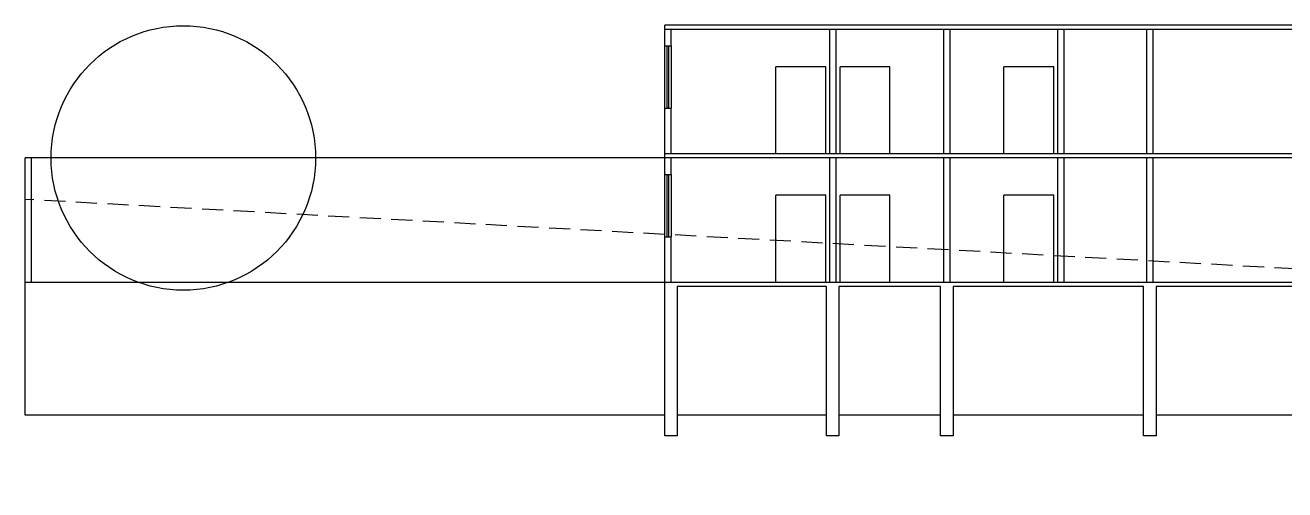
# Model space of a CAD drawing. Header units: centimetres. Extents: x 0 to 1084401, y -139216 to 99734.
# Drawn here: x 1071179 to 1074217, y 12604 to 13724 of the extents above; entities that cross this region are included whole.
import ezdxf

# ---------------------------------------------------------------- set-up
doc = ezdxf.new("R2010")
doc.units = ezdxf.units.CM
doc.header["$LTSCALE"] = 4
doc.linetypes.add('HIDDENX2', pattern=[19.05, 12.7, -6.35])
for name, color, linetype in [('0.1', 1, 'Continuous'), ('0.2', 2, 'Continuous'), ('0.4', 4, 'Continuous'), ('0.6', 6, 'Continuous')]:
    doc.layers.add(name, color=color, linetype=linetype)

msp = doc.modelspace()

# ---------------------------------------------------------------- linework, layer by layer
at = {"layer": '0.1'}
for p, q in [((1072721.385, 13524.462), (1072721.385, 13674.462)), ((1072736.385, 13674.462), (1072736.385, 13524.462)), ((1072721.385, 13214.462), (1072721.385, 13364.462)), ((1072736.385, 13364.462), (1072736.385, 13214.462))]:
    msp.add_line(p, q, dxfattribs=at)
at = {"layer": '0.2'}
for p, q in [((1072727.385, 13524.462), (1072727.385, 13674.462)), ((1072730.385, 13674.462), (1072730.385, 13524.462)), ((1072989.385, 13414.462), (1072989.385, 13624.462)), ((1073109.385, 13624.462), (1072989.385, 13624.462)), ((1073109.385, 13414.462), (1073109.385, 13624.462)), ((1073144.385, 13414.462), (1073144.385, 13624.462)), ((1073264.385, 13624.462), (1073144.385, 13624.462)), ((1073264.385, 13414.462), (1073264.385, 13624.462)), ((1073539.385, 13414.462), (1073539.385, 13624.462)), ((1073659.385, 13624.462), (1073539.385, 13624.462)), ((1073659.385, 13414.462), (1073659.385, 13624.462)), ((1072721.385, 13404.462), (1071193.508, 13404.462)), ((1072727.385, 13214.462), (1072727.385, 13364.462)), ((1072730.385, 13364.462), (1072730.385, 13214.462)), ((1072989.385, 13104.462), (1072989.385, 13314.462)), ((1073109.385, 13314.462), (1072989.385, 13314.462)), ((1073109.385, 13104.462), (1073109.385, 13314.462)), ((1073144.385, 13104.462), (1073144.385, 13314.462)), ((1073264.385, 13314.462), (1073144.385, 13314.462)), ((1073264.385, 13104.462), (1073264.385, 13314.462)), ((1073539.385, 13104.462), (1073539.385, 13314.462)), ((1073659.385, 13314.462), (1073539.385, 13314.462)), ((1073659.385, 13104.462), (1073659.385, 13314.462))]:
    msp.add_line(p, q, dxfattribs=at)
msp.add_circle((1071559.956, 13404.462), 318.883, dxfattribs=at)
at = {"layer": '0.4', "linetype": 'HIDDENX2'}
msp.add_line((1083981.853, 12604.462), (1071178.508, 13304.462), dxfattribs=at)
at = {"layer": '0.6'}
for p, q in [((1072721.385, 13674.462), (1072721.385, 13724.462)), ((1083182.618, 13724.462), (1072721.385, 13724.462)), ((1083182.618, 13714.462), (1072721.385, 13714.462)), ((1072736.385, 13674.462), (1072736.385, 13714.462)), ((1073119.385, 13414.462), (1073119.385, 13714.462)), ((1073134.385, 13414.462), (1073134.385, 13714.462)), ((1073394.385, 13414.462), (1073394.385, 13714.462)), ((1073409.385, 13414.462), (1073409.385, 13714.462)), ((1073669.385, 13414.462), (1073669.385, 13714.462)), ((1073684.385, 13414.462), (1073684.385, 13714.462)), ((1073884.385, 13414.462), (1073884.385, 13714.462)), ((1073899.385, 13414.462), (1073899.385, 13714.462)), ((1072721.385, 13674.462), (1072736.385, 13674.462)), ((1072721.385, 13414.462), (1072721.385, 13524.462)), ((1072721.385, 13524.462), (1072736.385, 13524.462)), ((1072736.385, 13414.462), (1072736.385, 13524.462)), ((1071193.508, 13404.462), (1071178.508, 13404.462)), ((1071178.508, 13104.462), (1071178.508, 13404.462)), ((1071193.508, 13104.462), (1071193.508, 13404.462)), ((1072721.385, 13364.462), (1072721.385, 13414.462)), ((1076956.385, 13414.462), (1072721.385, 13414.462)), ((1076956.385, 13404.462), (1072721.385, 13404.462)), ((1072736.385, 13364.462), (1072736.385, 13404.462)), ((1073119.385, 13104.462), (1073119.385, 13404.462)), ((1073134.385, 13104.462), (1073134.385, 13404.462)), ((1073394.385, 13104.462), (1073394.385, 13404.462)), ((1073409.385, 13104.462), (1073409.385, 13404.462)), ((1073669.385, 13104.462), (1073669.385, 13404.462)), ((1073684.385, 13104.462), (1073684.385, 13404.462)), ((1073884.385, 13104.462), (1073884.385, 13404.462)), ((1073899.385, 13104.462), (1073899.385, 13404.462)), ((1072721.385, 13364.462), (1072736.385, 13364.462)), ((1072721.385, 13104.462), (1072721.385, 13214.462)), ((1072721.385, 13214.462), (1072736.385, 13214.462)), ((1072736.385, 13104.462), (1072736.385, 13214.462)), ((1071178.508, 12784.462), (1071178.508, 13104.462)), ((1072721.385, 13104.462), (1071178.508, 13104.462)), ((1079403.321, 13104.462, -40232.886), (1072721.385, 13104.462)), ((1072721.385, 12734.462), (1072721.385, 13104.462)), ((1072751.385, 13094.462), (1072751.385, 12734.462)), ((1073111.507, 13094.462, -2348.977), (1072751.385, 13094.462, -180.634)), ((1073111.507, 12734.462, -2348.977), (1073111.507, 13094.462, -2348.977)), ((1073141.507, 13094.462, -2348.977), (1073141.507, 12734.462, -2348.977)), ((1073386.641, 13094.462, -4005.601), (1073141.507, 13094.462, -2529.611)), ((1073386.641, 12734.462, -4005.601), (1073386.641, 13094.462, -4005.601)), ((1073416.641, 13094.462, -4005.601), (1073416.641, 12734.462, -4005.601)), ((1073876.282, 13094.462, -6953.795), (1073416.641, 13094.462, -4186.235)), ((1073876.282, 12734.462, -6953.795), (1073876.282, 13094.462, -6953.795)), ((1073906.282, 13094.462, -6953.795), (1073906.282, 12734.462, -6953.795)), ((1074341.908, 13094.462, -9757.401), (1073906.282, 13094.462, -7134.43)), ((1072721.385, 12784.462, -5899.261), (1071178.508, 12784.462)), ((1073111.507, 12784.462, -7390.908), (1072751.385, 12784.462, -6013.968)), ((1073386.641, 12784.462, -8442.897), (1073141.507, 12784.462, -7505.615)), ((1073876.282, 12784.462, -10315.059), (1073416.641, 12784.462, -8557.603)), ((1074341.908, 12784.462, -12095.404), (1073906.282, 12784.462, -10429.765)), ((1072751.385, 12734.462), (1072721.385, 12734.462)), ((1073141.507, 12734.462, -2348.977), (1073111.507, 12734.462, -2348.977)), ((1073416.641, 12734.462, -4005.601), (1073386.641, 12734.462, -4005.601)), ((1073906.282, 12734.462, -6953.795), (1073876.282, 12734.462, -6953.795))]:
    msp.add_line(p, q, dxfattribs=at)

doc.saveas('drawing.dxf')
